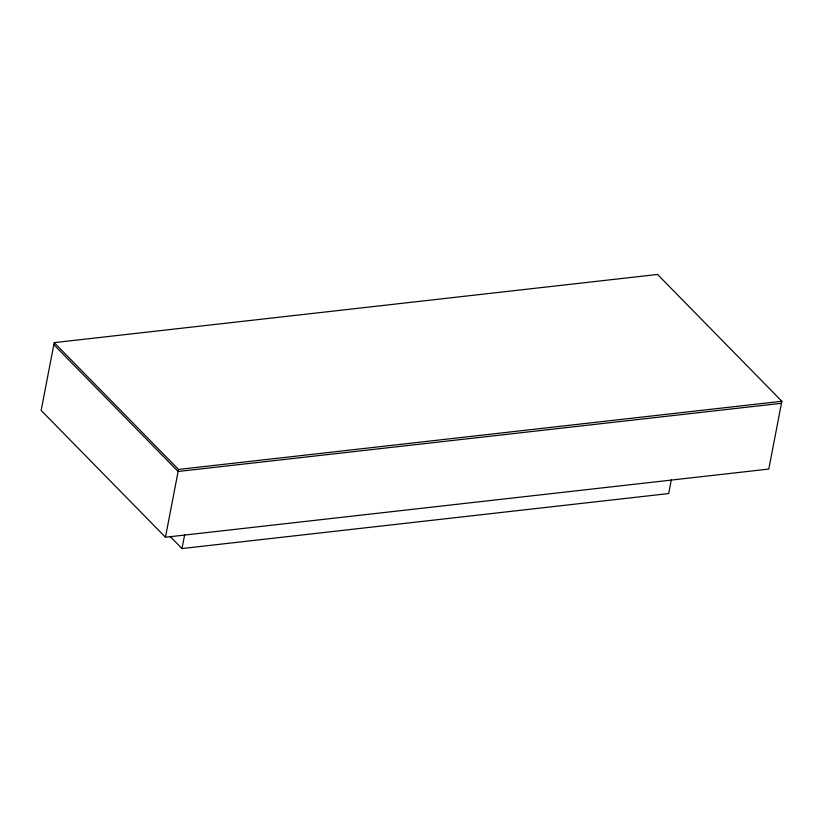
<?xml version="1.0" encoding="UTF-8"?>
<svg xmlns="http://www.w3.org/2000/svg" width="823" height="823" viewBox="0 0 823 823"><rect width="100%" height="100%" fill="white"/><g stroke="black" fill="none" stroke-linecap="round" stroke-linejoin="round"><path stroke-width="1.23" d="M54.205 342.625L41.15 410.42L165.454 537.234L768.795 469.069L781.85 401.274L657.546 274.45L54.205 342.625L178.509 469.449L781.85 401.274M165.454 537.234L178.509 469.449M671.352 479.706L668.688 493.553L181.996 548.55L184.661 534.703M781.459 403.301L178.118 471.476L53.814 344.652M170.31 536.627L181.996 548.55"/></g></svg>
